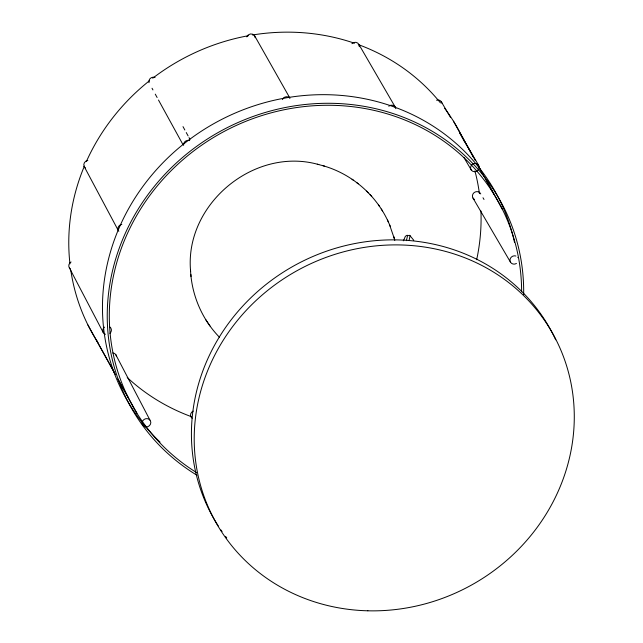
<?xml version="1.0" encoding="UTF-8"?>
<svg xmlns="http://www.w3.org/2000/svg" width="643" height="643" viewBox="0 0 643 643"><rect width="100%" height="100%" fill="white"/><g stroke="black" fill="none" stroke-linecap="round" stroke-linejoin="round"><path stroke-width="0.96" d="M409.069 240.506L410.001 236.037A3.36 1.206 -39.2 0 0 408.233 235.651M406.44 240.667L407.541 235.619A1.599 0.571 -39.2 0 0 406.472 235.555A1.599 0.571 -39.2 0 0 405.01 237.042A34.939 12.571 -39.2 0 1 403.828 239.839L403.33 240.828M318.775 164.592C254.138 146.114 184.043 204.611 190.633 271.507M322.979 165.717C351.657 173.795 376.3 195.038 388.476 222.245M317.304 164.198L324.538 166.127M352.026 179.22L353.682 180.434M356.584 182.532L358.288 183.777M219.408 337.197C201.854 319.209 191.453 294.542 190.481 269.449M366.647 191.116L368.27 192.828M370.079 194.708L371.718 196.445M409.896 235.547L413.754 240.273M205.816 319.756L209.972 325.977M378.397 204.779L379.635 206.628M381.235 209.039L382.481 210.904M441.138 101.457L450.566 117.516M459.632 132.956L478.36 164.841M463.973 157.567L471.415 170.242M482.997 197.755L484.002 199.467M472.983 198.084L510.534 262.256M359.011 44.64L395.501 107.526M289.704 97.752L254.628 35.799M461.899 136.284L473.963 158.041M478.786 166.746L482.644 173.706M486.02 179.799L502.424 209.401M453.484 121.206L473.264 156.892M474.229 158.636L475.193 160.372M478.087 165.597L494.009 194.323M96.378 340.115L114.711 373.189M119.051 381.026L136.903 413.232M87.962 325.036L115.467 374.652M117.878 379.008L128.496 398.154M183.006 126.631L184.854 130.007M186.245 132.538L188.094 135.906M189.018 137.594L189.942 139.274M152.029 88.244L152.954 89.932M155.268 94.143L157.117 97.511M158.499 100.043L182.998 144.675M84.104 166.376L118.183 230.282M69.356 267.826L103.306 332.648M115.668 354.462L149.956 420.088M389.433 224.439L394.416 238.866M387.512 220.091L390.389 226.585M393.854 236.664L394.794 240.426M190.85 274.408L191.003 276.514M196.991 475.257A211.555 196.967 -29 0 1 220.139 131.405A211.555 196.967 -29 0 1 523.659 294.55M160.035 442.087A211.555 196.967 -29 0 1 213.83 123.649A211.555 196.967 -29 0 1 514.513 242.395M192.112 418.239A4.405 4.091 -27.9 0 1 193.254 411.094M112.806 352.999A4.405 4.099 -27.6 0 1 116.52 356.648M70.433 268.967A4.405 4.107 -27.6 0 1 71.052 261.99M109.752 326.925A4.405 4.099 -29 0 1 109.905 333.347M105.468 334.328A4.405 4.099 -29 0 1 104.568 327.102M85.39 167.976A4.405 4.115 -28.1 0 1 87.81 160.445M118.81 231.287A4.405 4.099 -29 0 1 121.816 224.375M149.007 82.666A4.405 4.115 -28.8 0 1 155.076 77.465M183.568 145.358A4.405 4.099 -29 0 1 189.677 140.616M246.808 36.86A4.405 4.115 -29.5 0 1 255.207 37.72M282.381 99.577A4.405 4.099 -29 0 1 289.953 98.266M351.922 43.692A4.405 4.115 -30.1 0 1 359.3 46.722M388.782 106.199A4.405 4.099 -29 0 1 395.791 108.675M436.533 100.204A4.405 4.107 -30.4 0 1 441.942 103.226M474.43 199.443A4.405 4.099 -30.3 0 1 473.939 192.763A4.405 4.099 -30.3 0 1 480.731 193.921M516.45 263.469A4.405 4.099 -29 0 1 509.971 260.511A4.405 4.099 -29 0 1 515.903 256.002M517.84 257.361A4.405 4.099 -29 0 1 518.065 257.682M444.675 108.313A209.465 195.022 -29 0 1 464.391 141.5M474.92 170.909A209.465 195.022 -29 0 1 479.429 193.639M480.932 210.968A209.465 195.022 -29 0 1 476.664 259.716M191.622 416.76A209.465 195.022 -29 0 1 127.21 377.481M97.905 342.526A209.465 195.022 -29 0 1 70.834 270.534M69.958 263.847A209.465 195.022 -29 0 1 84.37 166.151M86.355 161.578A209.465 195.022 -29 0 1 149.578 80.656M152.721 78.205A209.465 195.022 -29 0 1 248.68 35.654M252.506 34.995A209.465 195.022 -29 0 1 354.526 43.242M358.239 44.56A209.465 195.022 -29 0 1 440.463 102.904M196.477 472.525A209.465 195.022 -29 0 1 220.662 133.342A209.465 195.022 -29 0 1 521.618 291.761M218.226 525.878A193.085 179.767 -29 0 1 294.711 265.39A193.085 179.767 -29 0 1 555.705 339.801M226.73 537.902A193.085 179.767 -29 0 1 225.532 536.342M222.06 531.576A193.085 179.767 -29 0 1 220.935 529.961M146.122 426.96A4.405 4.099 -29 0 0 150.414 420.787A4.405 4.099 -29 0 0 142.923 420.61A4.405 4.099 -29 0 0 146.122 426.96M474.518 171.713A4.405 4.099 -29 0 0 478.81 165.54A4.405 4.099 -29 0 0 471.327 165.372A4.405 4.099 -29 0 0 474.518 171.713M367.868 610.802A193.085 179.767 -29 0 0 556.404 340.493A193.085 179.767 -29 0 0 228.474 332.335A193.085 179.767 -29 0 0 367.868 610.802"/></g></svg>
